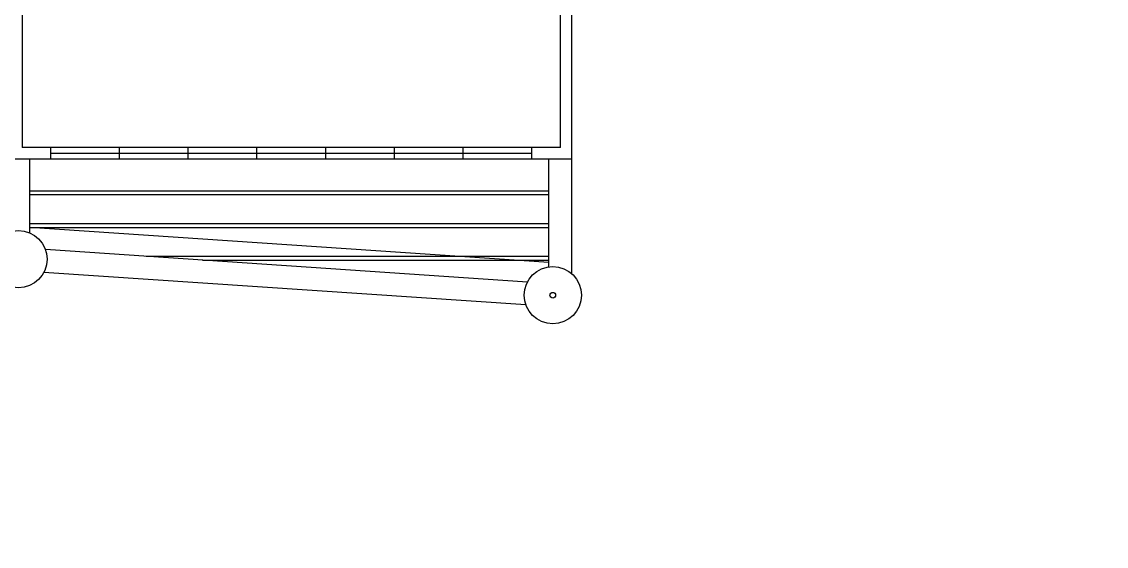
# Model space of a CAD drawing. Header units: millimetres. Extents: x -616979 to 2364082, y 43054 to 1637649.
# Drawn here: x -385476 to -371270, y 68673 to 75550 of the extents above; entities that cross this region are included whole.
import ezdxf

# ---------------------------------------------------------------- set-up
doc = ezdxf.new("R2010")
doc.units = ezdxf.units.MM
for name, color, linetype in [('a-columns', 7, 'Continuous'), ('a-line', 7, 'Continuous'), ('a-railing', 254, 'Continuous'), ('a-shading device', 7, 'Continuous'), ('a-wall', 5, 'Continuous'), ('a-window', 8, 'Continuous')]:
    doc.layers.add(name, color=color, linetype=linetype)

msp = doc.modelspace()

# ---------------------------------------------------------------- linework, layer by layer
at = {"layer": 'a-columns'}
for centre in [(-385519.635, 72436.631), (-378519.635, 71964.721)]:
    msp.add_circle(centre, 375, dxfattribs=at)
at = {"layer": 'a-line'}
for radius, start, end in [(72110.798, 335.06515321, 50.87164645), (70610.798, 336.25456373, 49.68223593)]:
    msp.add_arc((-422444.654, 99074.101), radius, start, end, dxfattribs=at)
at = {"layer": 'a-railing'}
msp.add_circle((-378519.635, 71964.721), 37.5, dxfattribs=at)
at = {"layer": 'a-shading device', "color": 8}
for p, q in [((-385369.635, 72780.324), (-385369.635, 73749.271)), ((-378569.635, 72336.373), (-378569.635, 73749.271)), ((-378269.635, 72244.229), (-378269.635, 73749.271)), ((-385369.635, 73334.271), (-378569.635, 73334.271)), ((-385369.635, 73284.271), (-378569.635, 73284.271)), ((-385369.635, 72904.271), (-378569.635, 72904.271)), ((-385369.635, 72854.271), (-378569.635, 72854.271)), ((-378569.635, 72395.339), (-385369.635, 72853.766)), ((-378852.461, 72137.499), (-385166.631, 72563.173)), ((-383847.918, 72474.271), (-378569.635, 72474.271)), ((-383106.252, 72424.271), (-378569.635, 72424.271)), ((-378872.64, 71838.178), (-385186.81, 72263.853))]:
    msp.add_line(p, q, dxfattribs=at)
at = {"layer": 'a-wall'}
for p, q in [((-385469.635, 85749.271), (-385469.635, 73899.271)), ((-378419.635, 73899.271), (-378419.635, 76749.271)), ((-378269.635, 73749.271), (-378269.635, 76749.271)), ((-378419.635, 73899.271), (-385469.635, 73899.271)), ((-378269.635, 73749.271), (-392719.635, 73749.271)), ((-378794.635, 73824.271), (-385094.635, 73824.271))]:
    msp.add_line(p, q, dxfattribs=at)
for points in [[(-384194.635, 73749.271), (-384194.635, 73899.271)], [(-383294.635, 73749.271), (-383294.635, 73899.271)], [(-382394.635, 73749.271), (-382394.635, 73899.271)], [(-381494.635, 73749.271), (-381494.635, 73899.271)], [(-380594.635, 73749.271), (-380594.635, 73899.271)], [(-379694.635, 73749.271), (-379694.635, 73899.271)]]:
    msp.add_lwpolyline(points, dxfattribs=at)
at = {"layer": 'a-window', "color": 5}
msp.add_line((-378794.635, 73749.271), (-378794.635, 73899.271), dxfattribs=at)
msp.add_lwpolyline([(-385094.635, 73749.271), (-385094.635, 73899.271)], dxfattribs=at)

doc.saveas('drawing.dxf')
